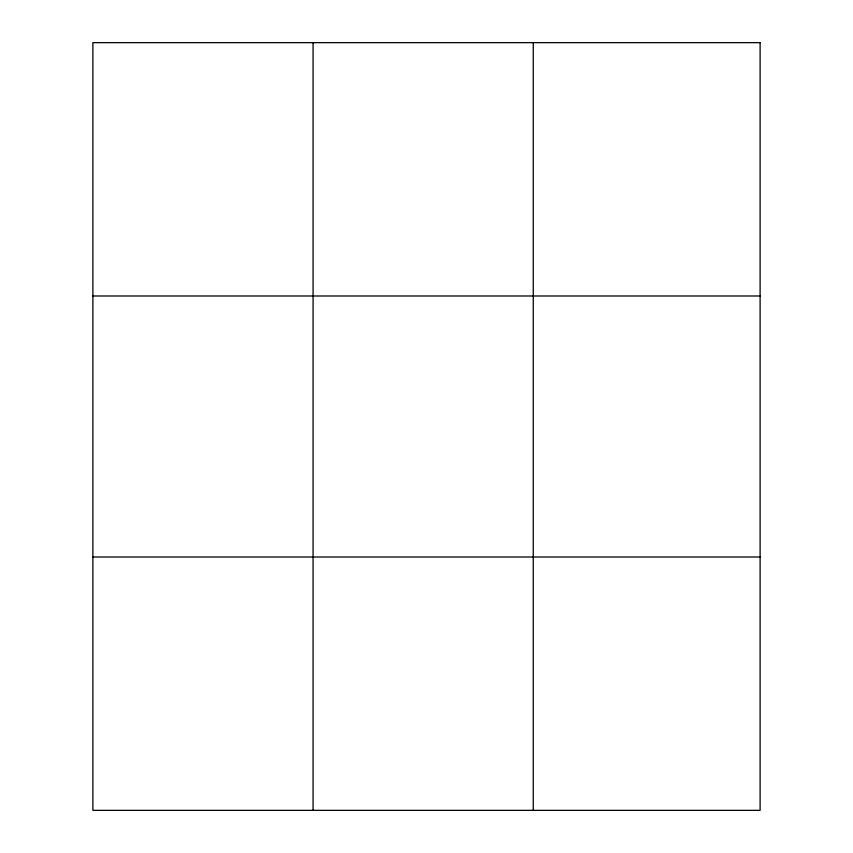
<?xml version="1.0" encoding="UTF-8"?>
<svg xmlns="http://www.w3.org/2000/svg" width="853" height="853" viewBox="0 0 853 853"><rect width="100%" height="100%" fill="white"/><g stroke="black" fill="none" stroke-linecap="round" stroke-linejoin="round"><path stroke-width="1.28" d="M313.072 810.35L313.072 42.65M533.253 810.35L533.253 42.65M92.892 295.991L760.108 295.991M92.892 557.009L760.108 557.009M760.108 42.65L760.108 810.35L92.892 810.35L92.892 42.65L760.108 42.65"/></g></svg>
